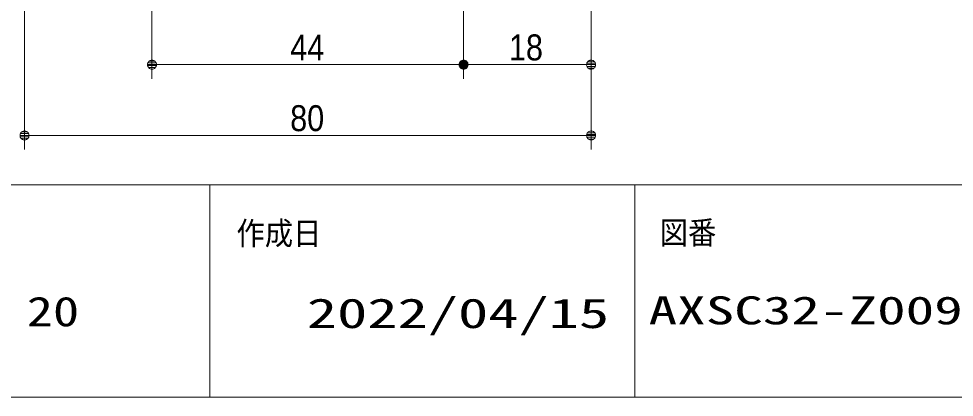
# Model space of a CAD drawing. Units: millimetres, scale not verified, with parts at other scales. Extents: x -6062 to 6062, y -3045 to 3045.
# Drawn here: x 443 to 1763, y -2770 to -2235 of the extents above; entities that cross this region are included whole.
import ezdxf
from ezdxf.enums import TextEntityAlignment as Align

# ---------------------------------------------------------------- set-up
doc = ezdxf.new("R2010")
doc.units = ezdxf.units.MM
doc.header["$LTSCALE"] = 20
for name, color, linetype, lineweight in [('0-1_0', 7, 'Continuous', 9), ('0-2_2寸法-1', 7, 'Continuous', 9), ('0-5_1図面枠', 7, 'Continuous', 9)]:
    doc.layers.add(name, color=color, linetype=linetype, lineweight=lineweight)
doc.styles.add('ＭＳ ゴシック', font='')
doc.styles.add('ＭＳ Ｐゴシック', font='')
doc.styles.get('ＭＳ ゴシック').set_extended_font_data('MS Gothic')
doc.styles.get('ＭＳ Ｐゴシック').set_extended_font_data('MS PGothic')

# ---------------------------------------------------------------- blocks, each defined once
blk = doc.blocks.new('_Dot')
at = {"layer": '0-1_0'}
for p, q in [((-10, 0), (-20, 0)), ((9.78, 2), (-9.78, 2)), ((7.99, 6), (-7.99, 6)), ((9.16, -3.98), (-9.16, -3.98)), ((6, -7.98), (-6, -7.98))]:
    blk.add_line(p, q, dxfattribs=at)
for points in [[(10, 0), (9.92, 1.25), (9.69, 2.49), (9.3, 3.68), (8.76, 4.82), (8.09, 5.88), (7.29, 6.85), (6.37, 7.71), (5.36, 8.44), (4.26, 9.05), (3.09, 9.51), (1.87, 9.82), (0.63, 9.98), (-0.63, 9.98), (-1.87, 9.82), (-3.09, 9.51), (-4.26, 9.05), (-5.36, 8.44), (-6.37, 7.71), (-7.29, 6.85), (-8.09, 5.88), (-8.76, 4.82), (-9.3, 3.68), (-9.69, 2.49), (-9.92, 1.25), (-10, 0), (0, 0)], [(-10, 0), (-9.92, -1.25), (-9.69, -2.49), (-9.3, -3.68), (-8.76, -4.82), (-8.09, -5.88), (-7.29, -6.85), (-6.37, -7.71), (-5.36, -8.44), (-4.26, -9.05), (-3.09, -9.51), (-1.87, -9.82), (-0.63, -9.98), (0.63, -9.98), (1.87, -9.82), (3.09, -9.51), (4.26, -9.05), (5.36, -8.44), (6.37, -7.71), (7.29, -6.85), (8.09, -5.88), (8.76, -4.82), (9.3, -3.68), (9.69, -2.49), (9.92, -1.25), (10, 0), (0, 0)]]:
    blk.add_lwpolyline(points, close=True, dxfattribs=at)
blk = doc.blocks.new('グループ-91')
at = {"layer": '0-5_1図面枠'}
for p, q in [((-80000, -49400), (80000, -49400)), ((50000, -49400), (50000, -55400)), ((62000, -49400), (62000, -55400))]:
    blk.add_line(p, q, dxfattribs=at)
blk.add_lwpolyline([(-80000, 55400), (80000, 55400), (80000, -55400), (-80000, -55400)], close=True, dxfattribs=at)
blk = doc.blocks.new('図面枠')
at = {"layer": '0-5_1図面枠'}
blk.add_blockref('グループ-91', (0, 0), dxfattribs=at)
at = {"layer": '0-5_1図面枠', "style": 'ＭＳ ゴシック'}
for s, height, width, p in [('作成日', 650.9, 0.9, (50749.9, -51287.2)), ('図番', 650.9, 0.9, (62699.9, -51268.3)), ('1 : 20', 836.9, 1.3, (41866.9, -53644.8))]:
    blk.add_text(s, height=height, dxfattribs=dict(at, width=width)).set_placement(p, align=Align.BOTTOM_LEFT)

msp = doc.modelspace()

# ---------------------------------------------------------------- linework, layer by layer
at = {"layer": '0-2_2寸法-1'}
for p, q in [((450.68, -1890), (450.68, -2420)), ((630.68, -2220), (630.68, -2320)), ((1070.68, -2220), (1070.68, -2320)), ((1070.68, -2220), (1070.68, -2320)), ((1250.68, -2220), (1250.68, -2320)), ((1057.97, -2300), (643.4, -2300)), ((1083.4, -2300), (1237.97, -2300)), ((1250.68, -2320), (1250.68, -2420)), ((463.4, -2400), (1237.97, -2400))]:
    msp.add_line(p, q, dxfattribs=at)

# ---------------------------------------------------------------- block references
at = {"layer": '0-2_2寸法-1', "xscale": 0.6356201, "yscale": 0.6356201, "rotation": 180}
for p in [(630.68, -2300), (1070.68, -2300), (450.68, -2400)]:
    msp.add_blockref('_Dot', p, dxfattribs=at)
at = {"layer": '0-2_2寸法-1', "xscale": 0.6356201, "yscale": 0.6356201}
for p in [(1070.68, -2300), (1250.68, -2300), (1250.68, -2400)]:
    msp.add_blockref('_Dot', p, dxfattribs=at)
at = {"layer": '0-5_1図面枠', "xscale": 0.05, "yscale": 0.05}
msp.add_blockref('図面枠', (-1787.5, 0), dxfattribs=at)

# ---------------------------------------------------------------- texts
at = {"layer": '0-2_2寸法-1', "style": 'ＭＳ Ｐゴシック', "width": 0.9}
for s, p in [('44', (825.99, -2305.06)), ('18', (1134.65, -2304.96)), ('80', (825.8, -2404.96))]:
    msp.add_text(s, height=36.66, dxfattribs=at).set_placement(p, align=Align.BOTTOM_LEFT)
at = {"layer": '0-5_1図面枠', "style": 'ＭＳ ゴシック', "width": 1.5}
for s, height, p in [('2022/04/15', 41.84, (849.28, -2684.72)), ('AXSC32-Z009RF-N-FS-TK-Y-05', 39.52, (1331.8, -2678.78))]:
    msp.add_text(s, height=height, dxfattribs=at).set_placement(p, align=Align.BOTTOM_LEFT)

doc.saveas('drawing.dxf')
